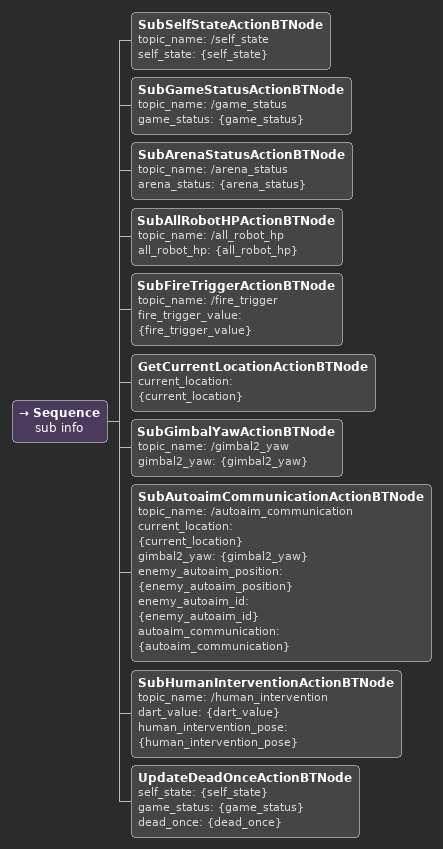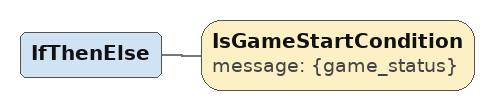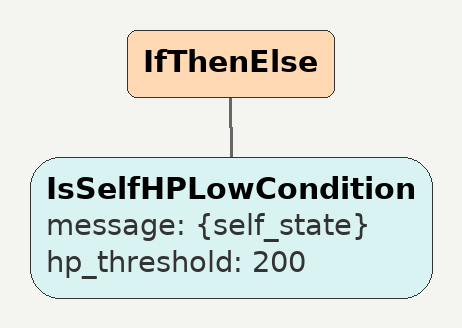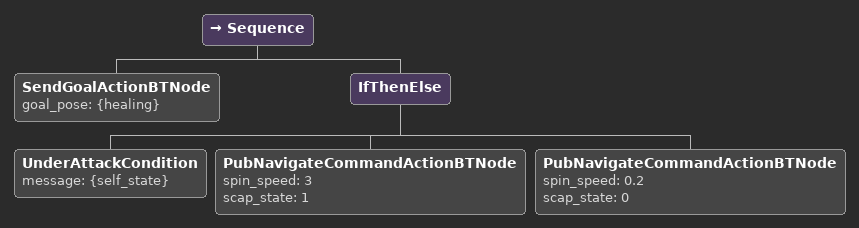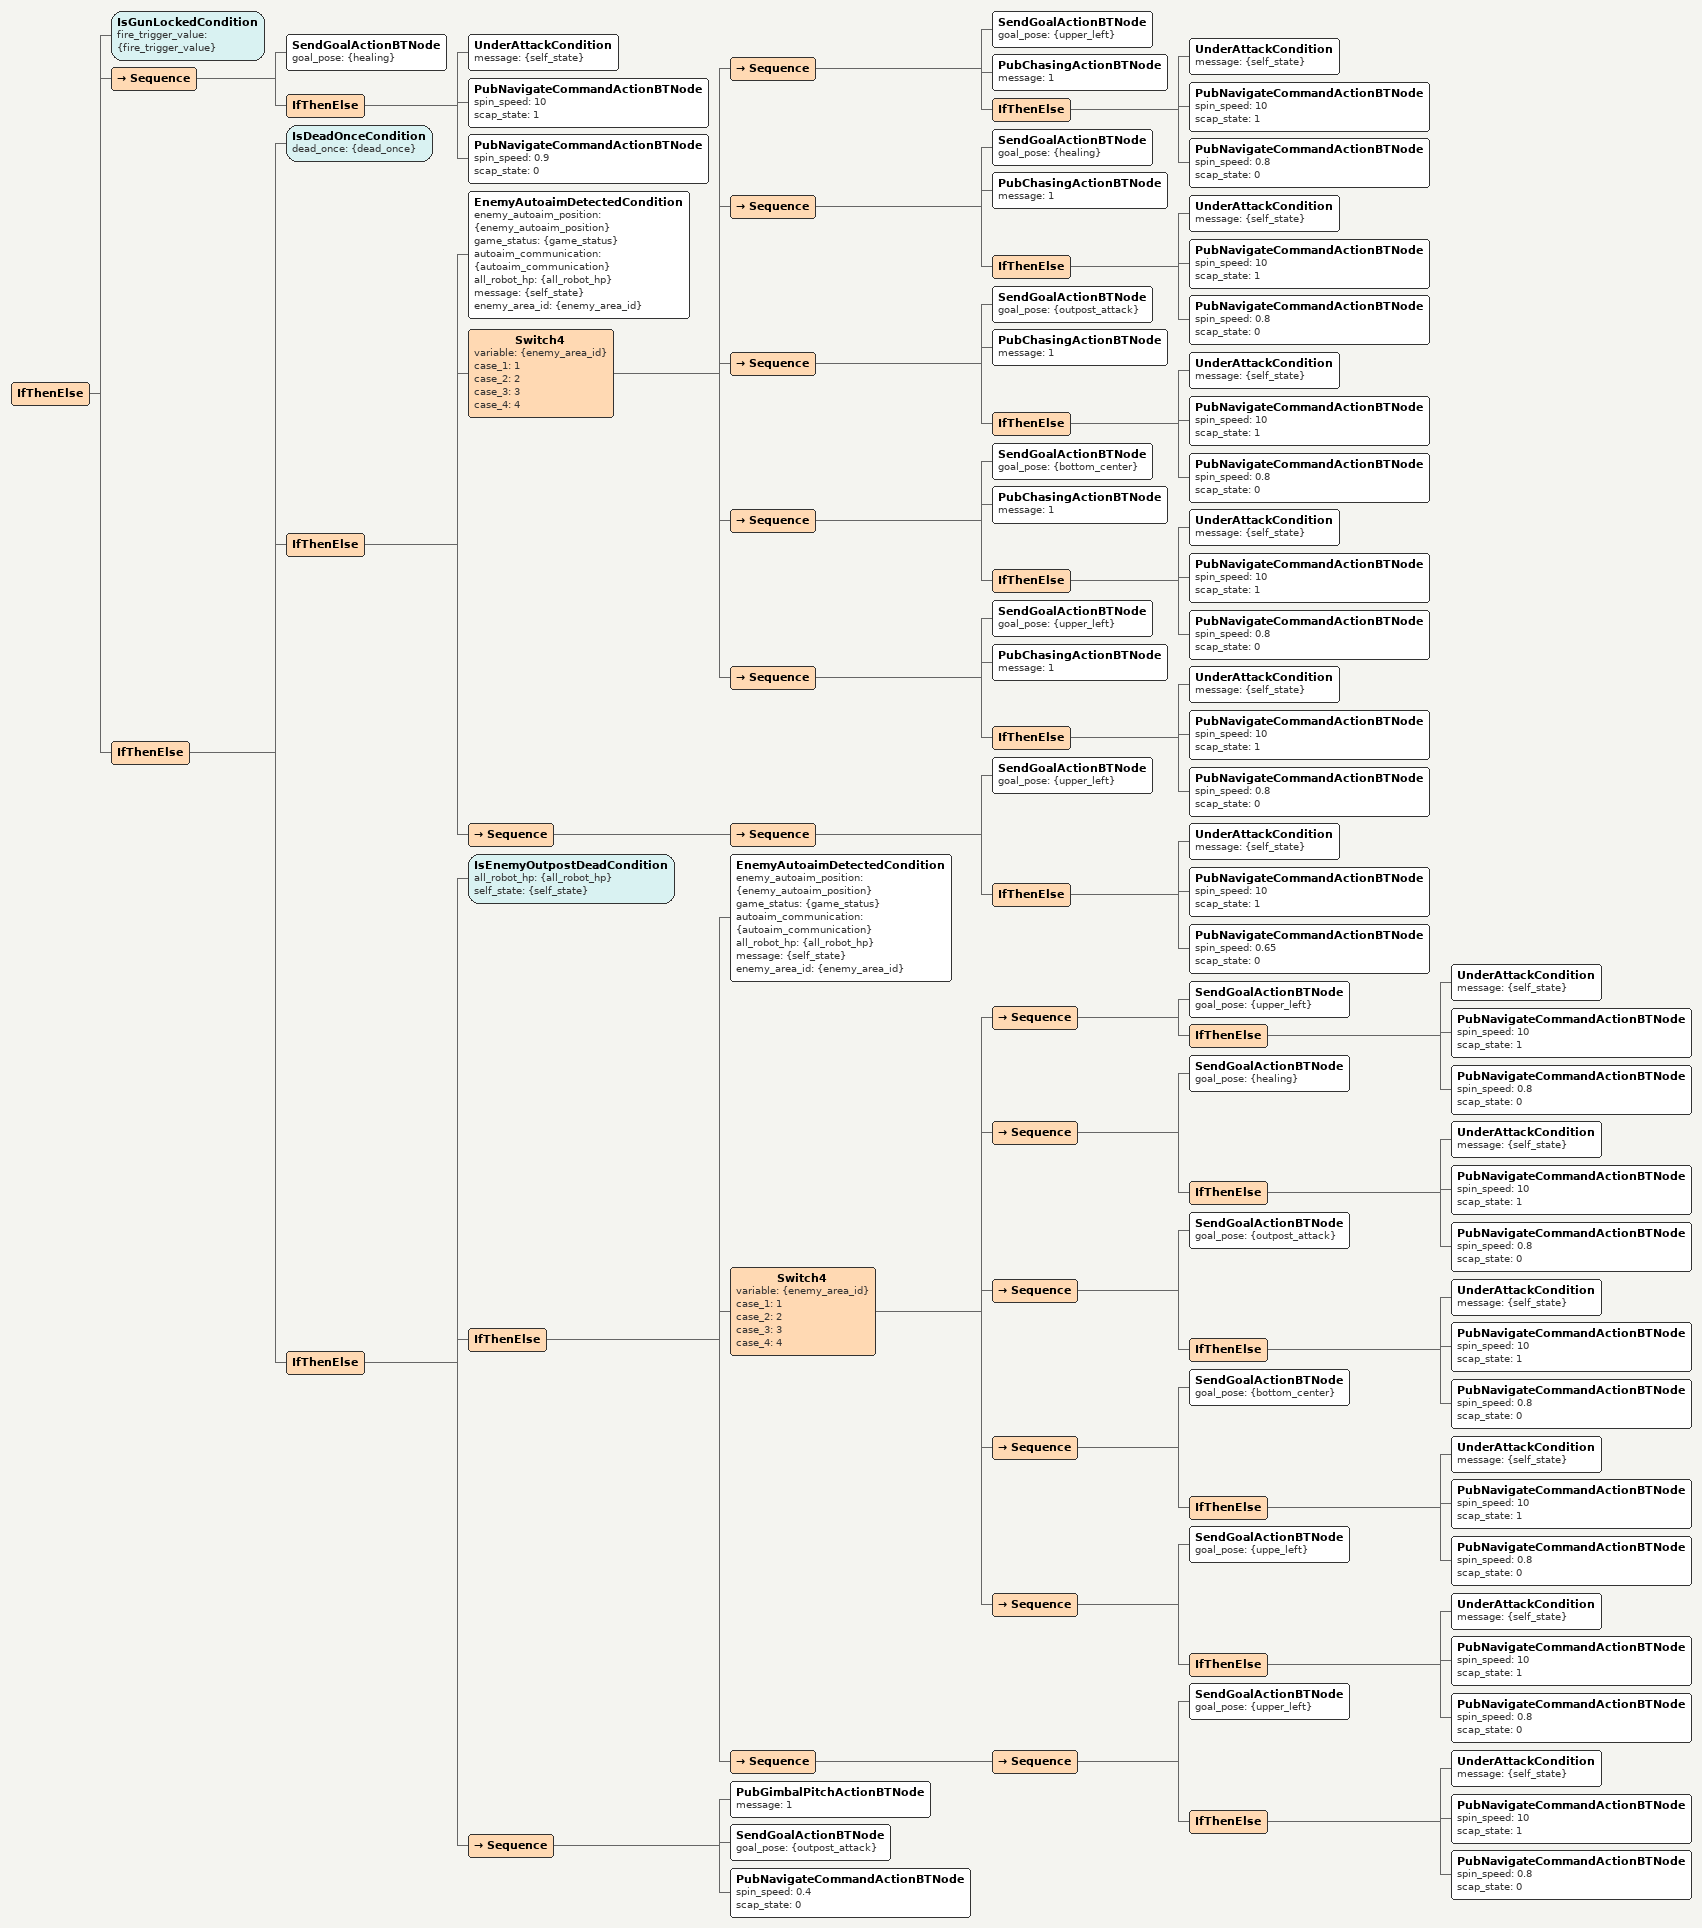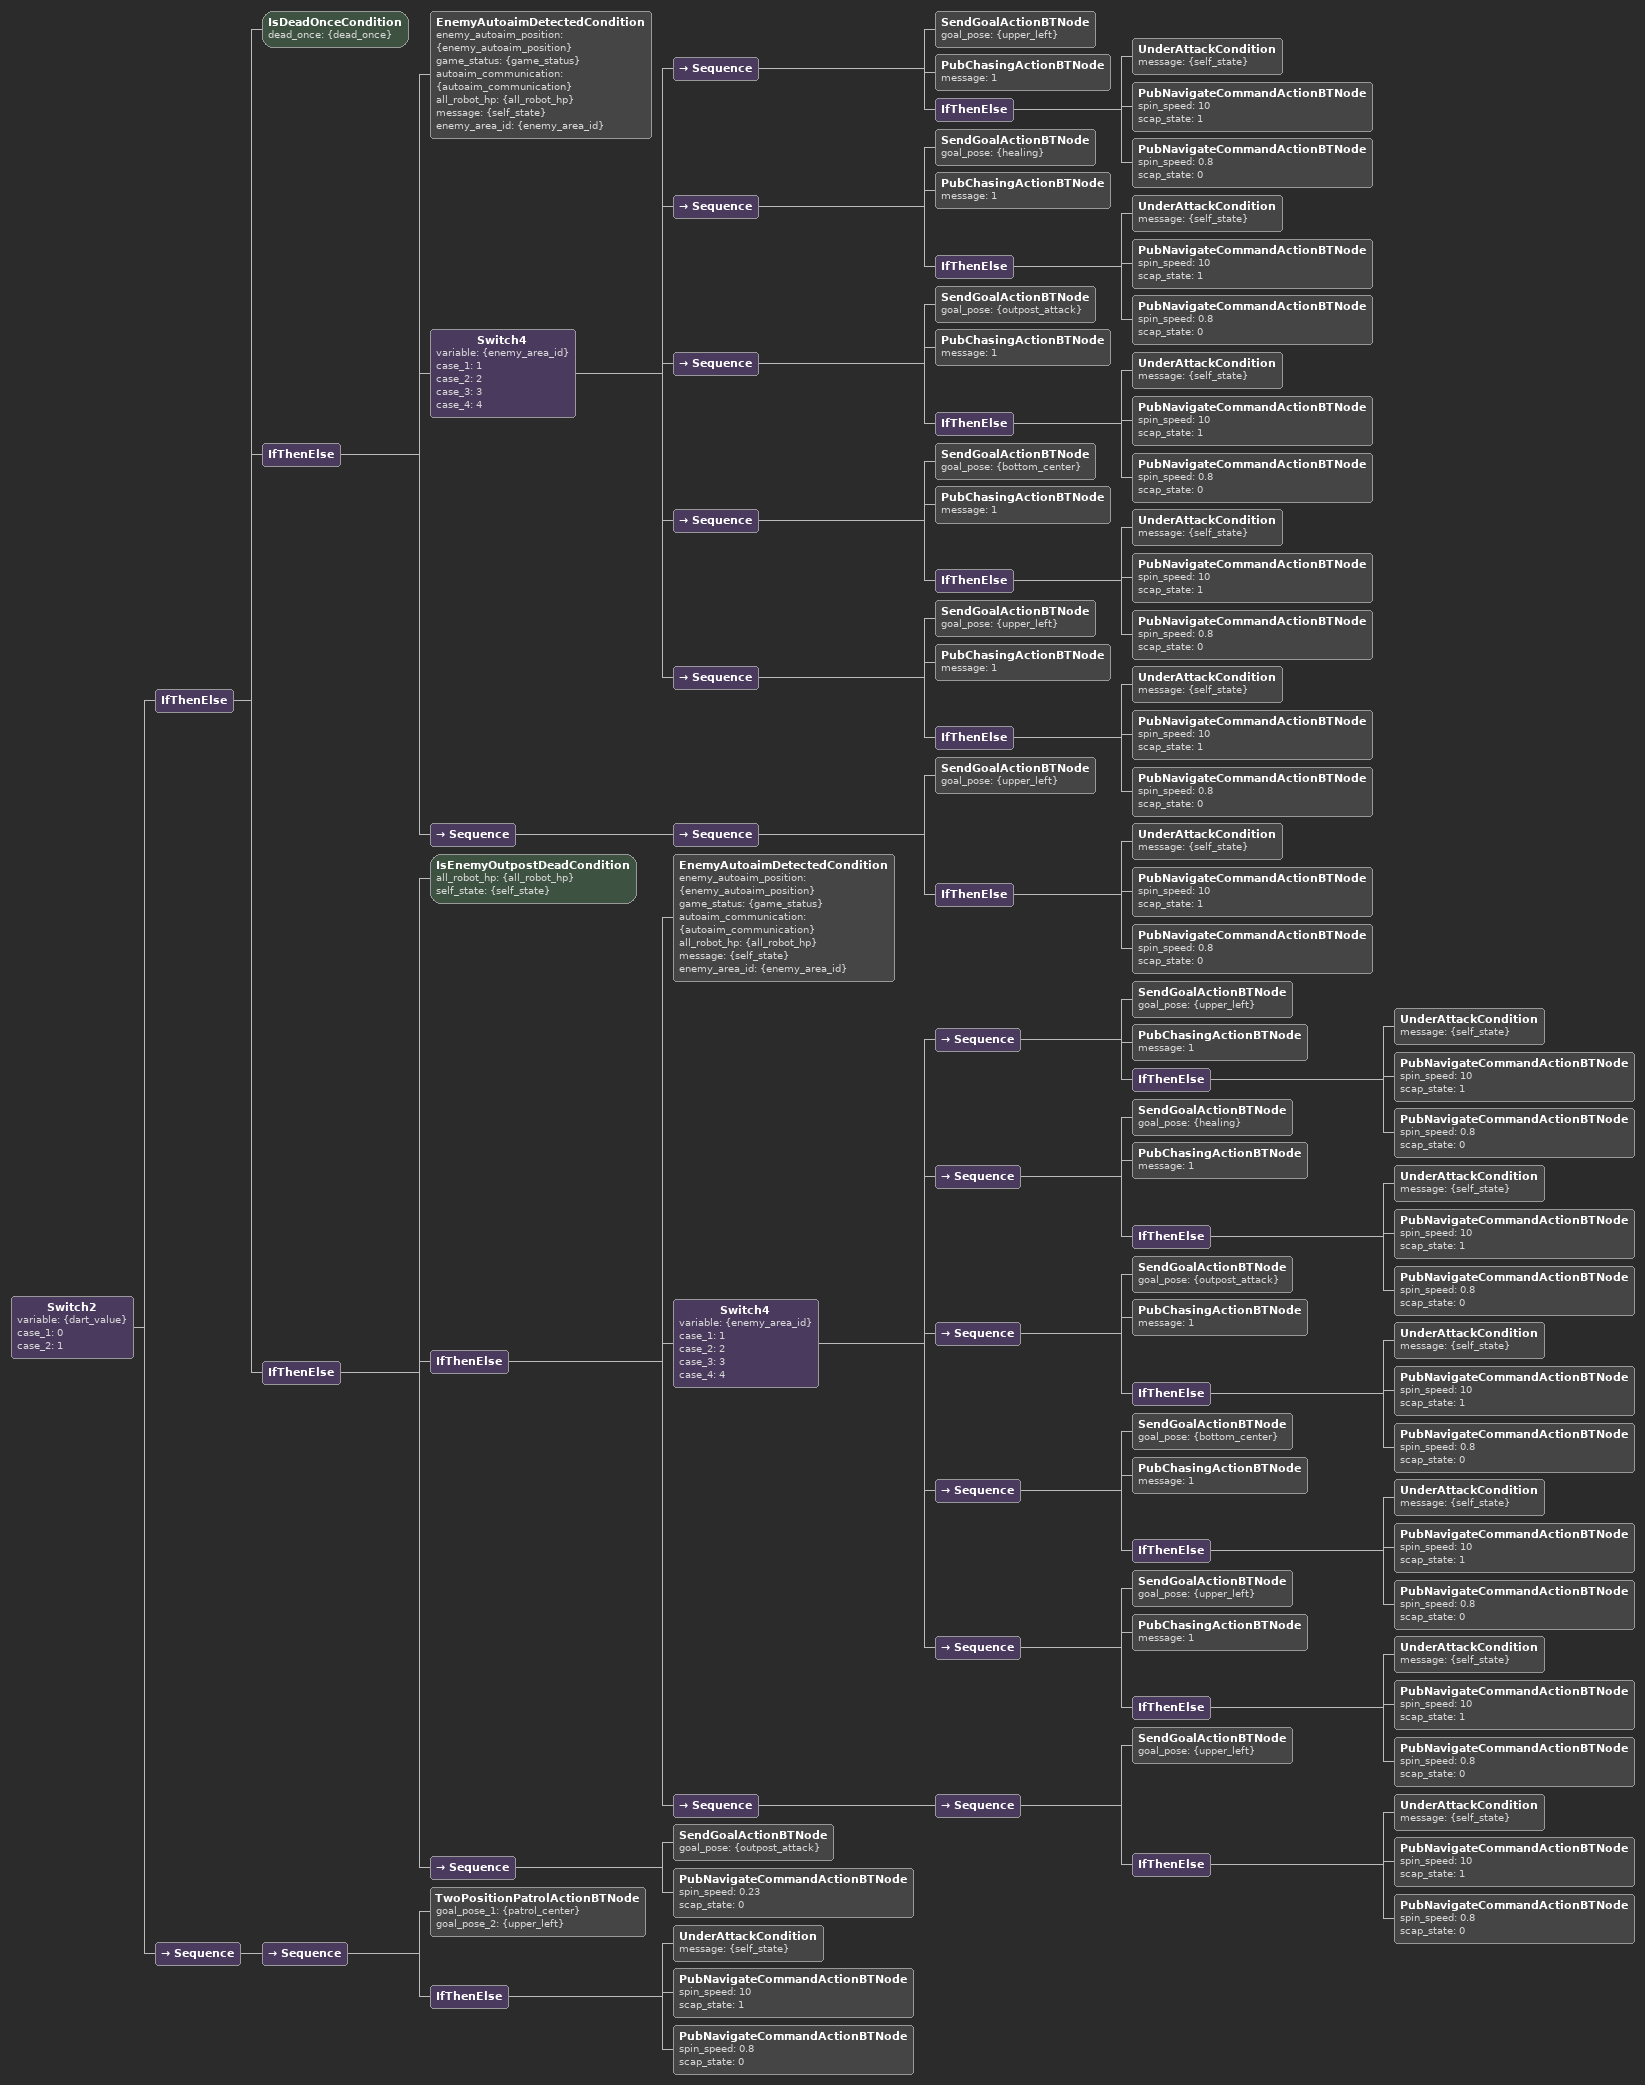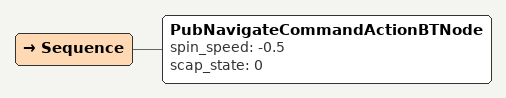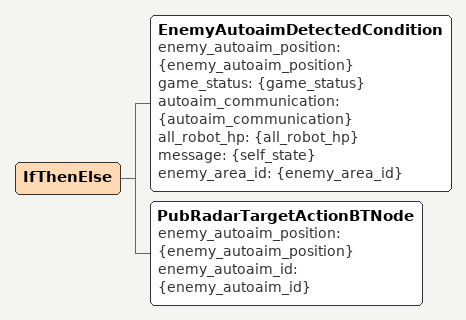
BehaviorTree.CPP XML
<Sequence name="sub info">
    <SubSelfStateActionBTNode topic_name="/self_state" self_state="{self_state}"/>
    <SubGameStatusActionBTNode topic_name="/game_status" game_status="{game_status}"/>
    <SubArenaStatusActionBTNode topic_name="/arena_status" arena_status="{arena_status}"/>
    <SubAllRobotHPActionBTNode topic_name="/all_robot_hp" all_robot_hp="{all_robot_hp}"/>
    <SubFireTriggerActionBTNode topic_name="/fire_trigger" fire_trigger_value="{fire_trigger_value}"/>
    <GetCurrentLocationActionBTNode current_location="{current_location}"/>
    <SubGimbalYawActionBTNode topic_name="/gimbal2_yaw" gimbal2_yaw="{gimbal2_yaw}"/>
    <SubAutoaimCommunicationActionBTNode topic_name="/autoaim_communication" current_location="{current_location}" gimbal2_yaw="{gimbal2_yaw}" enemy_autoaim_position="{enemy_autoaim_position}" enemy_autoaim_id="{enemy_autoaim_id}" autoaim_communication="{autoaim_communication}"/>
    <SubHumanInterventionActionBTNode topic_name="/human_intervention" dart_value="{dart_value}" human_intervention_pose="{human_intervention_pose}"/>
    <UpdateDeadOnceActionBTNode self_state="{self_state}" game_status="{game_status}" dead_once="{dead_once}"/>
</Sequence>

<IfThenElse>
    <IsGameStartCondition message="{game_status}"/>

</IfThenElse>

<IfThenElse>
    <!-- ============SPECIAL BEHAVIORS begin==========-->
    <IsSelfHPLowCondition message="{self_state}" hp_threshold="200"/>
</IfThenElse>

<Sequence>
    <SendGoalActionBTNode goal_pose="{healing}"/>
    <IfThenElse>
        <UnderAttackCondition message="{self_state}"/>
        <PubNavigateCommandActionBTNode spin_speed="3" scap_state="1"/>
        <PubNavigateCommandActionBTNode spin_speed="0.2" scap_state="0"/>
    </IfThenElse>
</Sequence>

<IfThenElse>
    <IsGunLockedCondition fire_trigger_value="{fire_trigger_value}"/>
    <Sequence>
        <SendGoalActionBTNode goal_pose="{healing}"/>
        <IfThenElse>
            <UnderAttackCondition message="{self_state}"/>
            <PubNavigateCommandActionBTNode spin_speed="10" scap_state="1"/>
            <PubNavigateCommandActionBTNode spin_speed="0.9" scap_state="0"/>
        </IfThenElse>
    </Sequence>
<!--IfThenElse-->
    <!--IsSelfAmmoLowCondition self_state_msg="{self_state}" threshold="50" /-->

        <!-- ===============SPECIAL BEHAVIORS end===============-->

    <IfThenElse>
        <IsDeadOnceCondition dead_once="{dead_once}"/>

            <!-- ================DEAD ONCE CONDITION begin============-->
        <IfThenElse>
            <EnemyAutoaimDetectedCondition enemy_autoaim_position="{enemy_autoaim_position}" game_status="{game_status}" autoaim_communication="{autoaim_communication}" all_robot_hp="{all_robot_hp}" message="{self_state}" enemy_area_id="{enemy_area_id}"/>
            <Switch4 variable="{enemy_area_id}" case_1="1" case_2="2" case_3="3" case_4="4">
                <Sequence>
                    <SendGoalActionBTNode goal_pose="{upper_left}"/>
                    <PubChasingActionBTNode message="1"/>
                    <IfThenElse>
                        <UnderAttackCondition message="{self_state}"/>
                        <PubNavigateCommandActionBTNode spin_speed="10" scap_state="1"/>
                        <PubNavigateCommandActionBTNode spin_speed="0.8" scap_state="0"/>
                    </IfThenElse>
                </Sequence>
                <Sequence>
                    <SendGoalActionBTNode goal_pose="{healing}"/>
                    <PubChasingActionBTNode message="1"/>
                    <IfThenElse>
                        <UnderAttackCondition message="{self_state}"/>
                        <PubNavigateCommandActionBTNode spin_speed="10" scap_state="1"/>
                        <PubNavigateCommandActionBTNode spin_speed="0.8" scap_state="0"/>
                    </IfThenElse>
                </Sequence>
                <Sequence>
                    <SendGoalActionBTNode goal_pose="{outpost_attack}"/>
                    <PubChasingActionBTNode message="1"/>
                    <IfThenElse>
                        <UnderAttackCondition message="{self_state}"/>
                        <PubNavigateCommandActionBTNode spin_speed="10" scap_state="1"/>
                        <PubNavigateCommandActionBTNode spin_speed="0.8" scap_state="0"/>
                    </IfThenElse>
                </Sequence>
                <Sequence>
                    <SendGoalActionBTNode goal_pose="{bottom_center}"/>
                    <PubChasingActionBTNode message="1"/>
                    <IfThenElse>
                        <UnderAttackCondition message="{self_state}"/>
                        <PubNavigateCommandActionBTNode spin_speed="10" scap_state="1"/>
                        <PubNavigateCommandActionBTNode spin_speed="0.8" scap_state="0"/>
                    </IfThenElse>
                </Sequence>
                <Sequence>
                    <SendGoalActionBTNode goal_pose="{upper_left}"/>
                    <PubChasingActionBTNode message="1"/>
                    <IfThenElse>
                        <UnderAttackCondition message="{self_state}"/>
                        <PubNavigateCommandActionBTNode spin_speed="10" scap_state="1"/>
                        <PubNavigateCommandActionBTNode spin_speed="0.8" scap_state="0"/>
                    </IfThenElse>
                </Sequence>
            </Switch4>
            <Sequence>
                <Sequence>
                    <SendGoalActionBTNode goal_pose="{upper_left}"/>
                    <IfThenElse>
                        <UnderAttackCondition message="{self_state}"/>
                        <PubNavigateCommandActionBTNode spin_speed="10" scap_state="1"/>
                        <PubNavigateCommandActionBTNode spin_speed="0.65" scap_state="0"/>
                    </IfThenElse>
                </Sequence>
            </Sequence>

            <!-- ==========DEAD ONCE CONDITION end=============-->

        </IfThenElse>

            <!-- ==============NOT BEEN DEAD CONDITION begin==========-->

                <IfThenElse>
                    <IsEnemyOutpostDeadCondition all_robot_hp="{all_robot_hp}" self_state="{self_state}"/>
                    <IfThenElse>
                            <!-- 我方前哨存活，敌方前哨死亡，遇敌则追，否则巡航-->
                        <EnemyAutoaimDetectedCondition enemy_autoaim_position="{enemy_autoaim_position}" game_status="{game_status}" autoaim_communication="{autoaim_communication}" all_robot_hp="{all_robot_hp}" message="{self_state}" enemy_area_id="{enemy_area_id}"/>
                        <Switch4 variable="{enemy_area_id}" case_1="1" case_2="2" case_3="3" case_4="4">
                            <Sequence>
                                <SendGoalActionBTNode goal_pose="{upper_left}"/>
                                <IfThenElse>
                                    <UnderAttackCondition message="{self_state}"/>
                                    <PubNavigateCommandActionBTNode spin_speed="10" scap_state="1"/>
                                    <PubNavigateCommandActionBTNode spin_speed="0.8" scap_state="0"/>
                                </IfThenElse>
                            </Sequence>
                            <Sequence>
                                <SendGoalActionBTNode goal_pose="{healing}"/>
                                <IfThenElse>
                                    <UnderAttackCondition message="{self_state}"/>
                                    <PubNavigateCommandActionBTNode spin_speed="10" scap_state="1"/>
                                    <PubNavigateCommandActionBTNode spin_speed="0.8" scap_state="0"/>
                                </IfThenElse>
                            </Sequence>
                            <Sequence>
                                <SendGoalActionBTNode goal_pose="{outpost_attack}"/>
                                <IfThenElse>
                                    <UnderAttackCondition message="{self_state}"/>
                                    <PubNavigateCommandActionBTNode spin_speed="10" scap_state="1"/>
                                    <PubNavigateCommandActionBTNode spin_speed="0.8" scap_state="0"/>
                                </IfThenElse>
                            </Sequence>
                            <Sequence>
                                <SendGoalActionBTNode goal_pose="{bottom_center}"/>
                                <IfThenElse>
                                    <UnderAttackCondition message="{self_state}"/>
                                    <PubNavigateCommandActionBTNode spin_speed="10" scap_state="1"/>
                                    <PubNavigateCommandActionBTNode spin_speed="0.8" scap_state="0"/>
                                </IfThenElse>
                            </Sequence>
                            <Sequence>
                                <SendGoalActionBTNode goal_pose="{uppe_left}"/>
                                <IfThenElse>
                                    <UnderAttackCondition message="{self_state}"/>
                                    <PubNavigateCommandActionBTNode spin_speed="10" scap_state="1"/>
                                    <PubNavigateCommandActionBTNode spin_speed="0.8" scap_state="0"/>
                                </IfThenElse>
                            </Sequence>
                        </Switch4>
                        <Sequence>
                            <Sequence>
                                <SendGoalActionBTNode goal_pose="{upper_left}"/>
                                <IfThenElse>
                                    <UnderAttackCondition message="{self_state}"/>
                                    <PubNavigateCommandActionBTNode spin_speed="10" scap_state="1"/>
                                    <PubNavigateCommandActionBTNode spin_speed="0.8" scap_state="0"/>
                                </IfThenElse>
                            </Sequence>
                        </Sequence>
                    </IfThenElse>
                    <Sequence>
                        <!-- 双方前哨存活；
                        击打敌方前哨站-->
                        <PubGimbalPitchActionBTNode message="1"/>
                        <SendGoalActionBTNode goal_pose="{outpost_attack}"/>
                        <PubNavigateCommandActionBTNode spin_speed="0.4" scap_state="0"/>
                    </Sequence>
                </IfThenElse>

            <!-- ===============NOT BEEN DEAD end=============-->

    </IfThenElse>
<!--/IfThenElse-->
</IfThenElse>

<Switch2 variable="{dart_value}" case_1="0" case_2="1">
    <!-- dart == 0 end-->

    <!-- dart == 1 begin-->
    <IfThenElse>
        <IsDeadOnceCondition dead_once="{dead_once}"/>

        <!-- ================DEAD ONCE CONDITION begin============-->
        <!--
            条件：已死亡一次
            策略（纯防御）:
            1. 若敌方有自瞄目标，则追击
            2. 若无自瞄目标，则两点巡逻（中心，右后
        -->
        <IfThenElse>
            <EnemyAutoaimDetectedCondition enemy_autoaim_position="{enemy_autoaim_position}" game_status="{game_status}" autoaim_communication="{autoaim_communication}" all_robot_hp="{all_robot_hp}" message="{self_state}" enemy_area_id="{enemy_area_id}"/>
            <Switch4 variable="{enemy_area_id}" case_1="1" case_2="2" case_3="3" case_4="4">
                <Sequence>
                    <SendGoalActionBTNode goal_pose="{upper_left}"/>
                    <PubChasingActionBTNode message="1"/>
                    <IfThenElse>
                        <UnderAttackCondition message="{self_state}"/>
                        <PubNavigateCommandActionBTNode spin_speed="10" scap_state="1"/>
                        <PubNavigateCommandActionBTNode spin_speed="0.8" scap_state="0"/>
                    </IfThenElse>
                </Sequence>
                <Sequence>
                    <SendGoalActionBTNode goal_pose="{healing}"/>
                    <PubChasingActionBTNode message="1"/>
                    <IfThenElse>
                        <UnderAttackCondition message="{self_state}"/>
                        <PubNavigateCommandActionBTNode spin_speed="10" scap_state="1"/>
                        <PubNavigateCommandActionBTNode spin_speed="0.8" scap_state="0"/>
                    </IfThenElse>
                </Sequence>
                <Sequence>
                    <SendGoalActionBTNode goal_pose="{outpost_attack}"/>
                    <PubChasingActionBTNode message="1"/>
                    <IfThenElse>
                        <UnderAttackCondition message="{self_state}"/>
                        <PubNavigateCommandActionBTNode spin_speed="10" scap_state="1"/>
                        <PubNavigateCommandActionBTNode spin_speed="0.8" scap_state="0"/>
                    </IfThenElse>
                </Sequence>
                <Sequence>
                    <SendGoalActionBTNode goal_pose="{bottom_center}"/>
                    <PubChasingActionBTNode message="1"/>
                    <IfThenElse>
                        <UnderAttackCondition message="{self_state}"/>
                        <PubNavigateCommandActionBTNode spin_speed="10" scap_state="1"/>
                        <PubNavigateCommandActionBTNode spin_speed="0.8" scap_state="0"/>
                    </IfThenElse>
                </Sequence>
                <Sequence>
                    <SendGoalActionBTNode goal_pose="{upper_left}"/>
                    <PubChasingActionBTNode message="1"/>
                    <IfThenElse>
                        <UnderAttackCondition message="{self_state}"/>
                        <PubNavigateCommandActionBTNode spin_speed="10" scap_state="1"/>
                        <PubNavigateCommandActionBTNode spin_speed="0.8" scap_state="0"/>
                    </IfThenElse>
                </Sequence>
            </Switch4>
            <Sequence>
                <Sequence>
                    <SendGoalActionBTNode goal_pose="{upper_left}"/>
                    <IfThenElse>
                        <UnderAttackCondition message="{self_state}"/>
                        <PubNavigateCommandActionBTNode spin_speed="10" scap_state="1"/>
                        <PubNavigateCommandActionBTNode spin_speed="0.8" scap_state="0"/>
                    </IfThenElse>
                </Sequence>
            </Sequence>

            <!-- ==========DEAD ONCE CONDITION end=============-->

        </IfThenElse>

        <!-- ==============NOT BEEN DEAD CONDITION begin==========-->

                <IfThenElse>
                    <IsEnemyOutpostDeadCondition all_robot_hp="{all_robot_hp}" self_state="{self_state}"/>
                    <IfThenElse>
                        <!-- 我方前哨存活，敌方前哨死亡，遇敌则追，否则巡航-->
                        <EnemyAutoaimDetectedCondition enemy_autoaim_position="{enemy_autoaim_position}" game_status="{game_status}" autoaim_communication="{autoaim_communication}" all_robot_hp="{all_robot_hp}" message="{self_state}" enemy_area_id="{enemy_area_id}"/>
                        <Switch4 variable="{enemy_area_id}" case_1="1" case_2="2" case_3="3" case_4="4">
                            <Sequence>
                                <SendGoalActionBTNode goal_pose="{upper_left}"/>
                                <PubChasingActionBTNode message="1"/>
                                <IfThenElse>
                                    <UnderAttackCondition message="{self_state}"/>
                                    <PubNavigateCommandActionBTNode spin_speed="10" scap_state="1"/>
                                    <PubNavigateCommandActionBTNode spin_speed="0.8" scap_state="0"/>
                                </IfThenElse>
                            </Sequence>
                            <Sequence>
                                <SendGoalActionBTNode goal_pose="{healing}"/>
                                <PubChasingActionBTNode message="1"/>
                                <IfThenElse>
                                    <UnderAttackCondition message="{self_state}"/>
                                    <PubNavigateCommandActionBTNode spin_speed="10" scap_state="1"/>
                                    <PubNavigateCommandActionBTNode spin_speed="0.8" scap_state="0"/>
                                </IfThenElse>
                            </Sequence>
                            <Sequence>
                                <SendGoalActionBTNode goal_pose="{outpost_attack}"/>
                                <PubChasingActionBTNode message="1"/>
                                <IfThenElse>
                                    <UnderAttackCondition message="{self_state}"/>
                                    <PubNavigateCommandActionBTNode spin_speed="10" scap_state="1"/>
                                    <PubNavigateCommandActionBTNode spin_speed="0.8" scap_state="0"/>
                                </IfThenElse>
                            </Sequence>
                            <Sequence>
                                <SendGoalActionBTNode goal_pose="{bottom_center}"/>
                                <PubChasingActionBTNode message="1"/>
                                <IfThenElse>
                                    <UnderAttackCondition message="{self_state}"/>
                                    <PubNavigateCommandActionBTNode spin_speed="10" scap_state="1"/>
                                    <PubNavigateCommandActionBTNode spin_speed="0.8" scap_state="0"/>
                                </IfThenElse>
                            </Sequence>
                            <Sequence>
                                <SendGoalActionBTNode goal_pose="{upper_left}"/>
                                <PubChasingActionBTNode message="1"/>
                                <IfThenElse>
                                    <UnderAttackCondition message="{self_state}"/>
                                    <PubNavigateCommandActionBTNode spin_speed="10" scap_state="1"/>
                                    <PubNavigateCommandActionBTNode spin_speed="0.8" scap_state="0"/>
                                </IfThenElse>
                            </Sequence>
                        </Switch4>
                        <Sequence>
                            <Sequence>
                                <SendGoalActionBTNode goal_pose="{upper_left}"/>
                                <IfThenElse>
                                    <UnderAttackCondition message="{self_state}"/>
                                    <PubNavigateCommandActionBTNode spin_speed="10" scap_state="1"/>
                                    <PubNavigateCommandActionBTNode spin_speed="0.8" scap_state="0"/>
                                </IfThenElse>
                            </Sequence>
                        </Sequence>
                    </IfThenElse>
                    <Sequence>
                        <!-- 双方前哨存活；
                            击打敌方前哨站-->
                        <SendGoalActionBTNode goal_pose="{outpost_attack}"/>
                        <PubNavigateCommandActionBTNode spin_speed="0.23" scap_state="0"/>
                    </Sequence>
                </IfThenElse>
    </IfThenElse>
    <!-- dart == 1 end-->

    <!-- dart == 2 begin-->
    <Sequence>
        <!-- 两点巡逻我方区域-->
        <Sequence>
            <TwoPositionPatrolActionBTNode goal_pose_1="{patrol_center}" goal_pose_2="{upper_left}"/>
            <IfThenElse>
                <UnderAttackCondition message="{self_state}"/>
                <PubNavigateCommandActionBTNode spin_speed="10" scap_state="1"/>
                <PubNavigateCommandActionBTNode spin_speed="0.8" scap_state="0"/>
            </IfThenElse>
        </Sequence>
    </Sequence>
</Switch2>

<Sequence>
    <!--TwoPositionPatrolActionBTNode
    goal_pose_1="{patrol_center}"
        goal_pose_2="{upper_left}" /-->
    <PubNavigateCommandActionBTNode spin_speed="-0.5" scap_state="0"/>
</Sequence>

<IfThenElse>
    <EnemyAutoaimDetectedCondition enemy_autoaim_position="{enemy_autoaim_position}" game_status="{game_status}" autoaim_communication="{autoaim_communication}" all_robot_hp="{all_robot_hp}" message="{self_state}" enemy_area_id="{enemy_area_id}"/>
    <PubRadarTargetActionBTNode enemy_autoaim_position="{enemy_autoaim_position}" enemy_autoaim_id="{enemy_autoaim_id}"/>
</IfThenElse>
